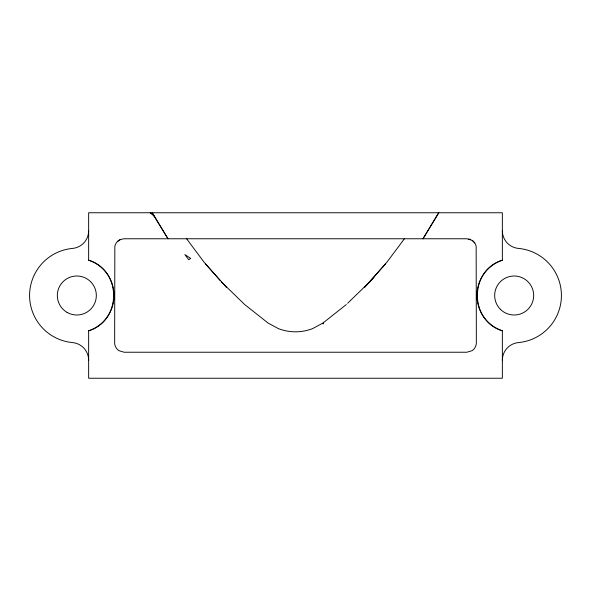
<?xml version="1.0" encoding="UTF-8"?>
<svg xmlns="http://www.w3.org/2000/svg" width="591" height="591" viewBox="0 0 591 591"><rect width="100%" height="100%" fill="white"/><g stroke="black" fill="none" stroke-linecap="round" stroke-linejoin="round"><path stroke-width="0.89" d="M323.395 323.114L323.211 323.971L322.62 323.528L323.395 323.114L322.856 323.72M404.392 238.764L386.972 262.116L370.653 280.71M369.441 282.084L347.641 303.279M385.391 264.059L364.403 287.477L373.955 277.342M117.417 241.542L120.49 239.488L124.11 238.764L466.89 238.764L472.143 240.352L474.75 242.967M346.311 304.55L322.974 323.011L312.691 328.581A43.512 39.752 0 0 1 278.309 328.581L268.026 323.011L244.689 304.55L221.559 282.084M120.49 239.488L118.857 240.36A9.419 9.36 -35.9 0 0 114.839 246.381L114.654 342.78A9.345 9.205 66.3 0 0 118.872 350.655L124.11 352.236L466.89 352.236L472.128 350.655A9.345 9.205 -66.2 0 0 476.346 342.78L476.161 246.381A9.419 9.367 35.4 0 0 472.15 240.36M502.35 260.195C468.995 270.286 469.18 320.824 502.35 330.805L502.35 378.24L88.65 378.24L88.65 330.805A37.233 37.233 0 0 0 88.65 260.195L88.65 212.76L502.35 212.76L502.35 260.195A37.233 37.233 0 0 0 502.35 330.805M88.65 330.805C121.82 320.824 122.005 270.286 88.65 260.195M468.737 238.949L470.51 239.488M153.239 214.511L150.188 212.76L154.229 216.262L167.999 238.764L152.249 212.76L154.229 216.262M205.609 264.059L226.597 287.477M220.347 280.71L204.028 262.116L186.608 238.764M502.35 230.756A17.73 17.73 0 0 0 518.47 248.419A47.28 47.28 0 0 1 518.47 342.581A17.73 17.73 0 0 0 502.35 360.244M88.65 360.244A17.73 17.73 0 0 0 72.53 342.581A47.28 47.28 0 0 1 72.53 248.419A17.73 17.73 0 0 0 88.65 230.756M438.751 212.76L423.001 238.764L438.751 212.76M190.657 258.385L188.736 259.752L184.88 254.588L190.657 258.385M500.378 309.292A19.503 19.503 0 0 0 533.008 300.546A19.503 19.503 0 0 0 509.124 276.662A19.503 19.503 0 0 0 500.378 309.292M67.079 312.388A19.503 19.503 0 0 0 96.333 295.5A19.503 19.503 0 0 0 67.079 278.612A19.503 19.503 0 0 0 67.079 312.388"/></g></svg>
